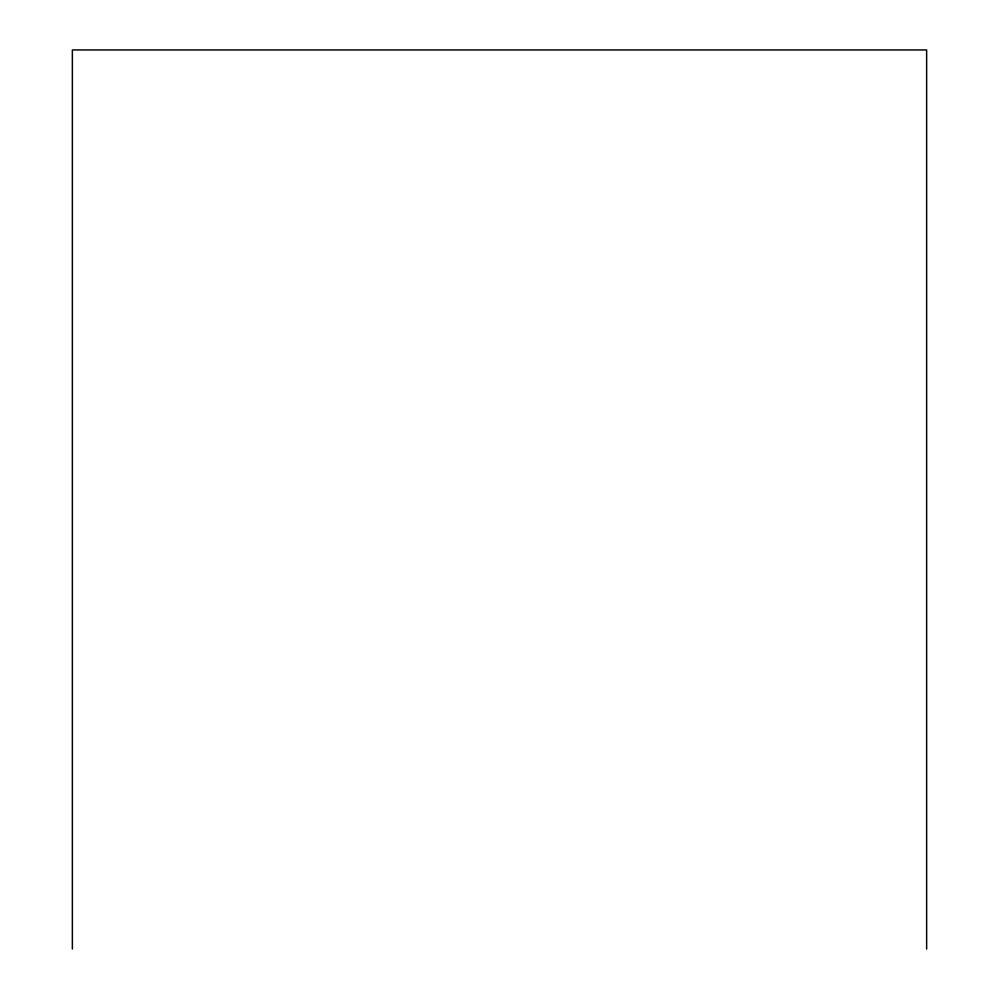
<?xml version="1.0" encoding="UTF-8"?>
<svg xmlns="http://www.w3.org/2000/svg" width="999" height="999" viewBox="0 0 999 999"><rect width="100%" height="100%" fill="white"/><g stroke="black" fill="none" stroke-linecap="round" stroke-linejoin="round"><path stroke-width="1.5" d="M926.635 949.05L926.635 49.95L72.365 49.95L72.365 949.05"/></g></svg>
